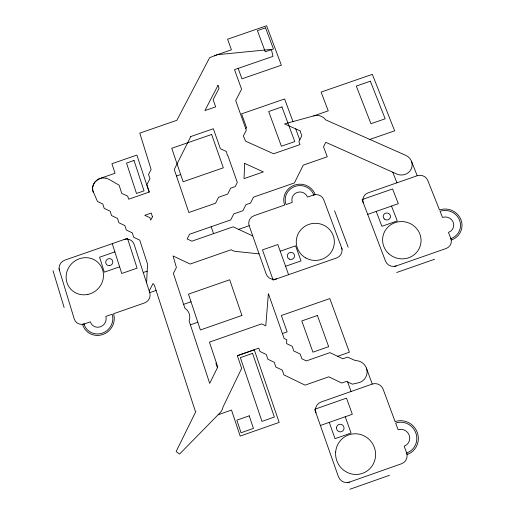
<?xml version="1.0" encoding="UTF-8"?>
<svg xmlns="http://www.w3.org/2000/svg" width="515" height="515" viewBox="0 0 515 515"><rect width="100%" height="100%" fill="white"/><g stroke="black" fill="none" stroke-linecap="round" stroke-linejoin="round"><path stroke-width="0.77" d="M92.61 188.175L92.591 188.67M92.636 187.672L92.7 187.17M146.595 282.896L147.535 264.111L139.752 240.151L133.739 237.299L132.304 232.87L126.31 230.031L124.888 225.609L118.914 222.783L117.497 218.386L111.543 215.573L110.139 211.189L104.204 208.388L102.813 204.017L97.496 201.513L92.822 190.73L92.623 187.75L93.183 185.207M92.777 186.668L92.893 186.179M92.996 185.754L93.324 184.795M93.569 184.261L93.357 184.724L95.249 181.679M93.788 183.791L94.045 183.346M149.208 290.988L153.019 283.54L154.339 285.053L195.34 411.266L195.842 411.511L176.13 451.533L179.568 454.063L219.95 412.869A11.324 11.105 -69.8 0 0 223.021 407.05L241.651 368.399L237.338 355.659L258.775 348.159L259.908 351.442L266.242 354.5L267.871 359.219L274.225 362.29L275.866 367.028L282.246 370.118L283.9 374.869L305.073 385.136L328.821 376.813L341.76 383.044L346.518 381.377L352.344 384.177L358.498 382.787A11.324 11.15 44.6 0 0 366.461 368.27L366.049 367.24A11.324 11.15 44.6 0 0 355.395 360.597L347.567 357.133L342.835 358.794L329.954 352.64L306.328 360.918L301.861 358.768L300.187 354.043L293.808 350.979L292.153 346.267L286.54 343.576L286.829 339.81L284.151 338.529L268.386 293.601L265.779 325.847L261.659 323.871L209.451 342.127L217.755 367.034L209.702 383.379L189.108 320.922A11.008 10.738 -43.3 0 0 185.445 308.601L184.891 308.234L173.381 273.394L176.4 267.478L173.053 255.949L190.119 264.047L231.209 249.736L232.02 250.232A10.815 10.525 -19.6 0 0 236.025 251.462L259.077 253.863M94.309 182.902L94.606 182.484M94.863 182.123L98.5 179.123M95.597 181.286L95.97 180.926M96.35 180.572L96.756 180.25M97.168 179.928L97.605 179.645M214.716 55.82L215.161 55.575M97.979 179.4L101.861 177.99L105.936 178.113M98.97 178.885L99.447 178.686M215.611 55.343L216.075 55.144M99.929 178.486L115.019 173.259L111.922 163.712L136.874 155.073L149.125 192.108M216.545 54.951L231.422 49.807L227.585 39.217L266.616 25.75L281.357 65.199L241.953 78.821L238.168 68.392M320.382 425.493L352.324 414.266L346.511 398.121L314.684 409.303L338.394 476.639A8.813 8.562 69 0 0 349.421 482.117M347.619 482.755L401.526 463.751A8.819 8.536 58.2 0 0 406.554 452.627M349.917 489.25L389.514 475.287M394.419 266.57L446.067 248.52A8.324 7.976 18.8 0 0 450.799 238.265M396.685 272.499L434.621 259.238M282.4 333.54L287.132 331.885L281.364 315.508L329.838 298.565L349.402 352.215L337.673 356.322M216.435 363.081L215.914 363.268L217.401 367.742M237.37 355.756L254.281 349.84L279.169 422.397L240.177 436.089L231.505 410.056L218.103 414.762M406.689 452.994A15.978 15.495 55.2 0 0 415.805 432.883A15.978 15.495 55.2 0 0 395.642 423.079L398.121 429.793A8.768 8.504 55.2 0 1 409.187 435.169A8.768 8.504 55.2 0 1 404.178 446.209L407.23 454.462A17.536 17.008 55.2 0 0 417.24 432.388A17.536 17.008 55.2 0 0 395.108 421.631L383.16 389.282A8.581 8.407 48.9 0 0 372.261 384.055L321.057 402.028A8.568 8.44 65.6 0 0 315.946 412.888M114.877 251.899L99.607 257.21L104.3 272.158L119.628 266.828M238.625 229.375L249.163 225.705A8.086 7.854 -14.2 0 1 254.185 215.656L284.66 205.054A16.152 15.611 -5.5 0 1 294.522 185.117A16.152 15.611 -5.5 0 1 315.109 194.464L307.5 197.11A8.073 7.802 -5.5 0 0 297.2 192.423A8.073 7.802 -5.5 0 0 292.275 202.408L286.012 204.584A14.716 14.22 -5.5 0 1 294.998 186.417A14.716 14.22 -5.5 0 1 313.757 194.934M450.928 238.6A15.109 14.446 17.2 0 0 459.522 220.047A15.109 14.446 17.2 0 0 440.048 211.292L442.494 217.42A8.292 7.931 17.2 0 1 453.181 222.222A8.292 7.931 17.2 0 1 448.462 232.407L451.462 239.939A16.583 15.856 17.2 0 0 460.893 219.577A16.583 15.856 17.2 0 0 439.52 209.966L427.746 180.411A8.176 7.796 10.7 0 0 417.221 175.737L368.128 192.835A8.143 7.841 6.3 0 0 363.313 202.859M143.234 272.512L147.181 271.135M367.697 214.375L398.32 203.702L392.578 188.953L362.064 199.575L385.49 261.073A8.285 8.034 16 0 0 396.138 265.965M83.964 324.051A15.077 14.459 -47.1 0 0 102.401 333.134A15.077 14.459 -47.1 0 0 112.173 314.214L105.813 316.435A8.272 7.931 -47.1 0 1 100.444 326.806A8.272 7.931 -47.1 0 1 90.331 321.83L82.593 324.534A16.551 15.868 -47.1 0 0 102.826 334.505A16.551 15.868 -47.1 0 0 113.551 313.738L144.477 302.955A8.214 7.937 -41.4 0 0 149.749 292.655L156.09 290.447M280.205 251.204L295.584 245.842L301.018 260.893L285.587 266.274M183.61 304.365L191.02 301.777M190.376 324.849L197.818 322.248M245.642 128.332L246.653 127.984L241.574 113.86L284.595 98.964L292.99 121.579M313.641 115.907L328.248 110.841L321.109 92.088L372.332 74.347L394.651 130.823L369.854 139.436M176.491 175.995L180.675 174.546M105.936 178.113L108.736 179.207L119.094 185.162L121.759 193.376L127.694 196.157L128.686 199.196L149.324 192.037L146.878 184.66L149.962 178.763L148.526 174.443L151.107 169.512L139.79 133.128L176.864 120.298L209.637 57.667L217.311 54.693L271.392 49.376L272.963 56.367L234.512 69.654L241.567 89.166L235.683 100.612L246.312 130.186L243.344 135.999L245.616 141.174L273.574 153.766L300.013 144.593L298.9 141.593L301.816 135.741L300.226 131.467L300.464 130.99L284.563 123.896L313.989 115.811A10.615 10.088 -4.3 0 1 325.19 119.184L325.718 119.886L405.788 155.356A10.821 10.306 7.4 0 1 411.182 169.081A10.821 10.306 7.4 0 1 396.846 174.038L325.77 142.294L323.529 146.839L327.276 156.779L303.245 165.128L294.432 182.928L253.464 197.168L250.464 203.148L245.906 204.738L242.893 210.732L233.759 213.905L230.733 219.918L189.552 234.241L187.157 238.947L191.889 241.174L233.134 226.819L252.775 235.954M93.427 192.539L93.247 192.076M411.44 161.156L417.221 175.737M392.778 172.216L396.917 182.812M391.516 206.071L397.277 220.935L381.911 226.297L376.208 211.407M93.067 191.612L92.938 191.136M334.576 210.79L348.192 247.264M342.198 249.357L323.755 199.743A8.092 7.822 -2.5 0 0 313.416 195.05M295.694 128.866L299.775 139.842M366.403 368.103L372.261 384.055M347.619 381.905L351.082 391.49M345.23 416.757L351.063 433.031L335.033 438.671L329.259 422.371M288.593 274.695L277.83 244.541L262.47 249.891L273.13 280.089L336.662 257.918A8.195 7.995 4.3 0 0 341.58 247.683M249.163 225.705L266.158 273.999A8.182 8.034 -12.2 0 0 276.568 278.892M211.169 226.722L213.538 233.636M149.749 292.655L134.112 244.29A8.105 7.77 -35.6 0 0 124.102 239.533M112.251 243.653L121.746 273.491L137.087 268.154L127.488 238.355L64.806 260.146A8.156 7.744 -41.5 0 0 59.444 270.259M58.935 268.598L74.244 318.972A8.272 7.899 -47 0 0 84.312 323.935M52.993 270.665L64.13 307.513M92.809 190.653L92.726 190.164M92.655 189.668L92.616 189.172M244.696 163.41L244.02 178.634L263.403 171.907L244.696 163.41M190.756 136.552L174.276 169.474L188.857 212.515L215.534 203.238L218.566 197.271L227.662 194.11L230.675 188.162L235.213 186.584L237.312 182.439L227.913 155.788L227.411 155.562L226.388 151.487L220.381 148.764L213.345 128.731L190.756 136.552M218.006 85.348L204.906 110.596L215.663 106.869L213.139 99.749L219.068 88.323L218.006 85.348M152.446 216.815L150.721 220.143L149.917 217.697L144.773 215.283L151.204 213.049L152.446 216.815M241.915 315.463L200.38 329.973L188.484 294.155L229.684 279.787L241.915 315.463M317.42 315.47L301.803 320.935L312.933 352.176L328.66 346.666L317.42 315.47M252.556 353.367L240.351 357.642L261.974 421.386L274.353 417.041L252.556 353.367M249.215 415.83L236.849 420.176L241.046 432.761L253.451 428.403L249.215 415.83M281.943 106.92L268.688 111.517L281.402 146.221L294.767 141.586L281.943 106.92M134.022 160.474L126.529 163.068L136.494 193.466L144.039 190.846L134.022 160.474M211.639 134.46L171.753 148.281L183.128 181.763L223.33 167.813L211.639 134.46M370.343 81.203L356.283 86.076L370.974 123.722L385.156 118.798L370.343 81.203M265.547 27.816L257.416 30.623L265.276 51.803L273.446 48.983L265.547 27.816M109.515 265.631A3.618 3.463 -38.7 0 0 112.206 260.036A3.618 3.463 -38.7 0 0 106.058 260.725A3.618 3.463 -38.7 0 0 109.515 265.631M87.911 294.413A19.074 18.186 -41.8 0 0 99.208 263.751A19.074 18.186 -41.8 0 0 67.298 270.587A19.074 18.186 -41.8 0 0 87.911 294.413M384.364 219.03A3.644 3.508 9.9 0 0 390.396 217.343A3.644 3.508 9.9 0 0 385.799 213.12A3.644 3.508 9.9 0 0 384.364 219.03M388.432 253.38A19.274 18.604 14.6 0 0 420.472 245.082A19.274 18.604 14.6 0 0 396.563 222.197A19.274 18.604 14.6 0 0 388.432 253.38M336.501 427.708A3.843 3.766 64.3 0 0 341.909 431.538A3.843 3.766 64.3 0 0 342.411 424.933A3.843 3.766 64.3 0 0 336.501 427.708M335.664 451.996A20.433 19.905 65 0 0 364.099 472.699A20.433 19.905 65 0 0 367.021 437.66A20.433 19.905 65 0 0 335.664 451.996M289.263 259.084A3.631 3.554 -6.6 0 0 294.561 255.749A3.631 3.554 -6.6 0 0 288.986 252.936A3.631 3.554 -6.6 0 0 289.263 259.084M305.743 257.931A19.042 18.566 -0.7 0 0 334.344 241.895A19.042 18.566 -0.7 0 0 305.813 225.77A19.042 18.566 -0.7 0 0 305.743 257.931"/></g></svg>
